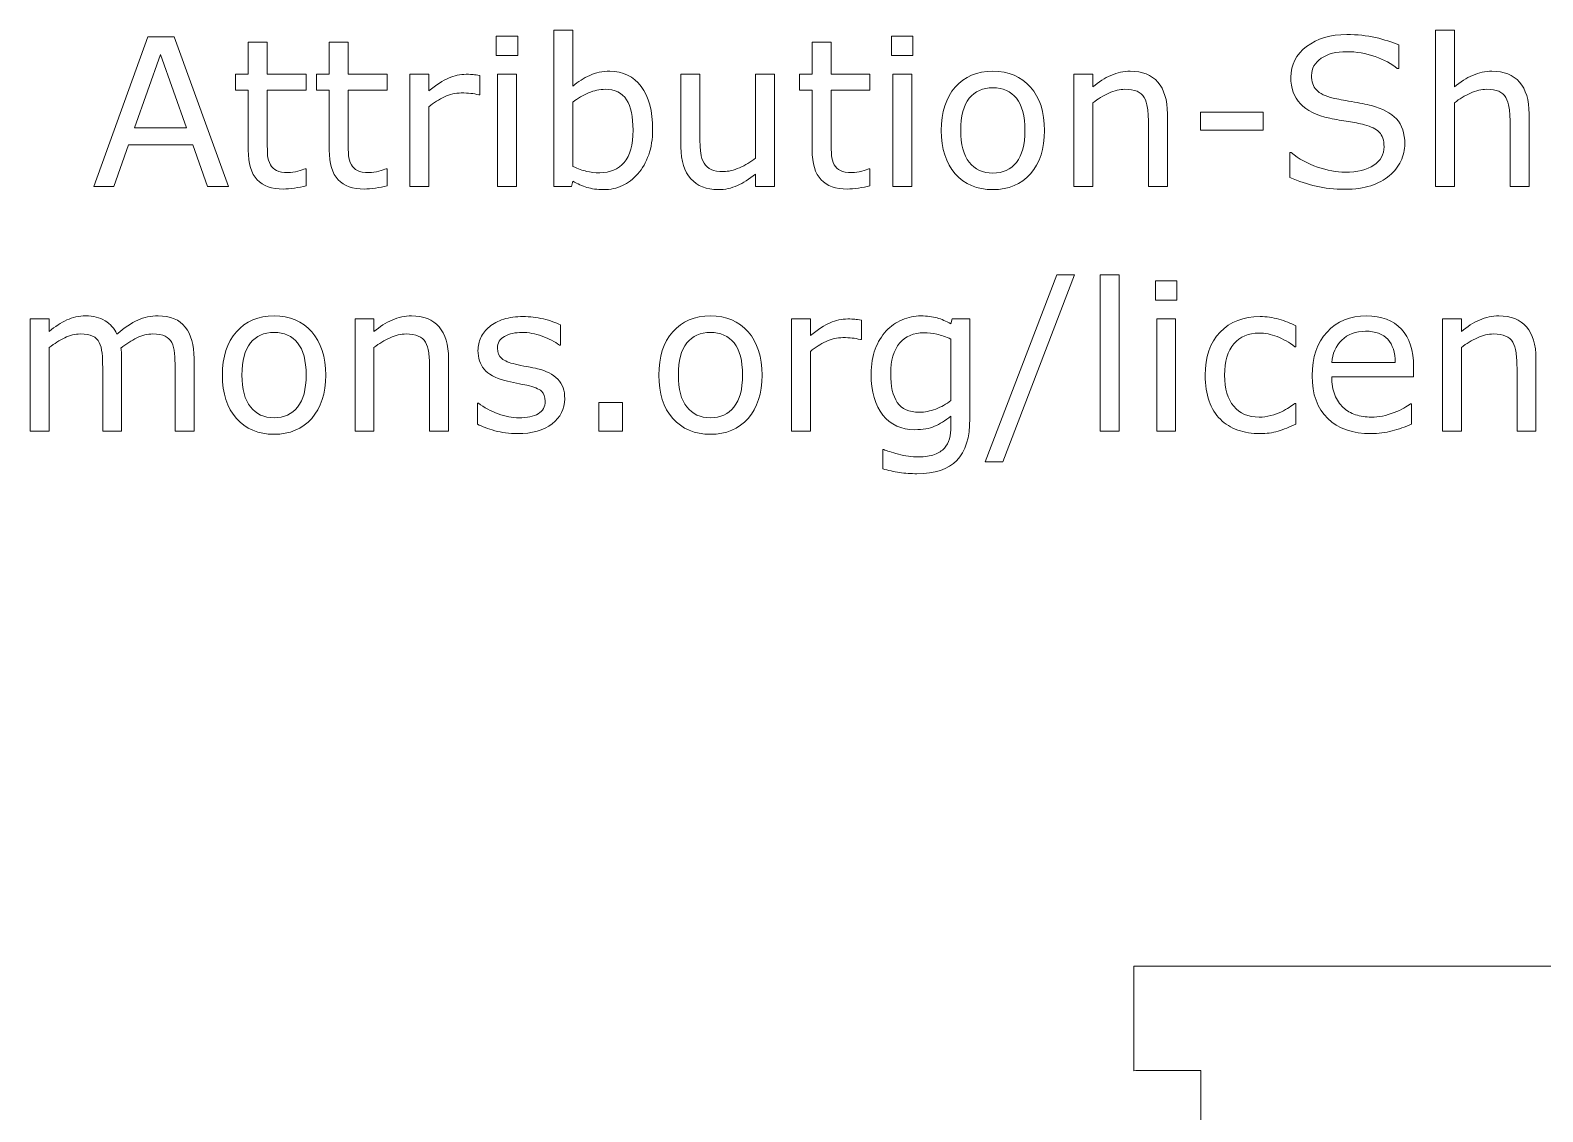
# Model space of a CAD drawing. Header units: inches. Extents: x -28 to 251, y 84 to 250.
# Drawn here: x 42.6 to 97.1, y 184.6 to 223.6 of the extents above; entities that cross this region are included whole.
import ezdxf

# ---------------------------------------------------------------- set-up
doc = ezdxf.new("R2010")
doc.units = ezdxf.units.IN
doc.header["$MEASUREMENT"] = 0
doc.layers.add('LAYER_1_0', color=7, linetype='Continuous')

# ---------------------------------------------------------------- blocks, each defined once
blk = doc.blocks.new('block 43')
at = {"layer": 'LAYER_1_0', "color": 7, "lineweight": 18}
blk.add_open_spline([(82.364, 183.118), (82.364, 183.118), (84.782, 183.118), (84.782, 183.118), (84.782, 183.118), (84.782, 186.051), (84.782, 186.051), (84.782, 186.051), (82.43, 186.051), (82.43, 186.051), (82.43, 186.051), (82.364, 186.043), (82.364, 186.043), (82.364, 186.043), (82.364, 189.81), (82.364, 189.81), (82.364, 189.81), (106.249, 189.81), (106.249, 189.81), (106.249, 189.81), (106.249, 189.755), (106.249, 189.755), (106.249, 189.755), (106.249, 189.776), (106.249, 189.776), (106.249, 189.776), (106.249, 195.283), (106.249, 195.283), (106.249, 195.283), (111.754, 195.283), (111.754, 195.283), (111.754, 195.283), (111.754, 189.776), (111.754, 189.776), (111.754, 189.776), (111.754, 189.755), (111.754, 189.755), (111.754, 189.755), (115.062, 189.755), (115.062, 189.755), (115.062, 189.755), (115.062, 188.605), (115.062, 188.605), (115.062, 187.941), (114.892, 187.285), (114.574, 186.702), (114.574, 186.702), (93.401, 149.547), (93.401, 149.547), (92.705, 148.278), (91.372, 147.488), (89.924, 147.488), (89.924, 147.488), (82.364, 147.488), (82.364, 147.488), (82.364, 147.488), (82.364, 150.931), (82.364, 150.931), (82.364, 150.931), (82.341, 150.931), (82.341, 150.931), (82.341, 150.931), (76.837, 150.931), (76.837, 150.931), (76.837, 150.931), (76.837, 156.437), (76.837, 156.437), (76.837, 156.437), (82.364, 156.437), (82.364, 156.437), (82.364, 156.437), (82.364, 183.118), (82.364, 183.118)], degree=3, knots=[0, 0, 0, 0, 1, 1, 1, 2, 2, 2, 3, 3, 3, 4, 4, 4, 5, 5, 5, 6, 6, 6, 7, 7, 7, 8, 8, 8, 9, 9, 9, 10, 10, 10, 11, 11, 11, 12, 12, 12, 13, 13, 13, 14, 14, 14, 15, 15, 15, 16, 16, 16, 17, 17, 17, 18, 18, 18, 19, 19, 19, 20, 20, 20, 21, 21, 21, 22, 22, 22, 23, 23, 23, 24, 24, 24, 24], dxfattribs=at)
blk = doc.blocks.new('block 42')
at = {"layer": 'LAYER_1_0'}
blk.add_blockref('block 43', (0, 0), dxfattribs=at)
blk = doc.blocks.new('block 80')
at = {"layer": 'LAYER_1_0', "color": 7, "lineweight": 5}
for points in [[(49.71, 217.918), (48.948, 217.918), (48.424, 219.417), (46.101, 219.417), (45.576, 217.918), (44.849, 217.918), (46.803, 223.309), (47.756, 223.309), (49.71, 217.918)], [(60.141, 222.636), (59.37, 222.636), (59.37, 223.342), (60.141, 223.342), (60.141, 222.636)], [(74.398, 222.636), (73.626, 222.636), (73.626, 223.342), (74.398, 223.342), (74.398, 222.636)], [(48.2, 220.034), (47.262, 222.675), (46.32, 220.034), (48.2, 220.034)], [(60.097, 217.918), (59.414, 217.918), (59.414, 221.964), (60.097, 221.964), (60.097, 217.918)], [(74.354, 217.918), (73.67, 217.918), (73.67, 221.964), (74.354, 221.964), (74.354, 217.918)], [(87.026, 219.946), (84.766, 219.946), (84.766, 220.597), (87.026, 220.597), (87.026, 219.946)], [(80.226, 214.732), (77.634, 207.996), (77.007, 207.996), (79.59, 214.732), (80.226, 214.732)], [(81.838, 209.098), (81.154, 209.098), (81.154, 214.732), (81.838, 214.732), (81.838, 209.098)], [(83.915, 213.817), (83.143, 213.817), (83.143, 214.522), (83.915, 214.522), (83.915, 213.817)], [(83.871, 209.098), (83.187, 209.098), (83.187, 213.144), (83.871, 213.144), (83.871, 209.098)], [(63.924, 209.098), (63.064, 209.098), (63.064, 210.134), (63.924, 210.134), (63.924, 209.098)]]:
    blk.add_lwpolyline(points, dxfattribs=at)
for points, knots in [([(52.508, 217.945), (52.381, 217.911), (52.242, 217.884), (52.091, 217.862), (51.94, 217.84), (51.806, 217.829), (51.688, 217.829), (51.275, 217.829), (50.962, 217.941), (50.747, 218.164), (50.532, 218.386), (50.425, 218.743), (50.425, 219.234), (50.425, 219.234), (50.425, 221.39), (50.425, 221.39), (50.425, 221.39), (49.962, 221.39), (49.962, 221.39), (49.962, 221.39), (49.962, 221.964), (49.962, 221.964), (49.962, 221.964), (50.425, 221.964), (50.425, 221.964), (50.425, 221.964), (50.425, 223.121), (50.425, 223.121), (50.425, 223.121), (51.108, 223.121), (51.108, 223.121), (51.108, 223.121), (51.108, 221.964), (51.108, 221.964), (51.108, 221.964), (52.508, 221.964), (52.508, 221.964), (52.508, 221.964), (52.508, 221.39), (52.508, 221.39), (52.508, 221.39), (51.108, 221.39), (51.108, 221.39), (51.108, 221.39), (51.108, 219.541), (51.108, 219.541), (51.108, 219.327), (51.113, 219.161), (51.123, 219.041), (51.132, 218.921), (51.166, 218.809), (51.224, 218.705), (51.277, 218.608), (51.349, 218.537), (51.443, 218.492), (51.535, 218.447), (51.676, 218.425), (51.866, 218.425), (51.977, 218.425), (52.092, 218.441), (52.213, 218.474), (52.333, 218.507), (52.42, 218.535), (52.473, 218.557), (52.473, 218.557), (52.508, 218.557), (52.508, 218.557), (52.508, 218.557), (52.508, 217.945), (52.508, 217.945)], [0, 0, 0, 0, 1, 1, 1, 2, 2, 2, 3, 3, 3, 4, 4, 4, 5, 5, 5, 6, 6, 6, 7, 7, 7, 8, 8, 8, 9, 9, 9, 10, 10, 10, 11, 11, 11, 12, 12, 12, 13, 13, 13, 14, 14, 14, 15, 15, 15, 16, 16, 16, 17, 17, 17, 18, 18, 18, 19, 19, 19, 20, 20, 20, 21, 21, 21, 22, 22, 22, 23, 23, 23, 23]), ([(55.428, 217.945), (55.3, 217.911), (55.16, 217.884), (55.01, 217.862), (54.859, 217.84), (54.725, 217.829), (54.606, 217.829), (54.194, 217.829), (53.881, 217.941), (53.666, 218.164), (53.452, 218.386), (53.344, 218.743), (53.344, 219.234), (53.344, 219.234), (53.344, 221.39), (53.344, 221.39), (53.344, 221.39), (52.881, 221.39), (52.881, 221.39), (52.881, 221.39), (52.881, 221.964), (52.881, 221.964), (52.881, 221.964), (53.344, 221.964), (53.344, 221.964), (53.344, 221.964), (53.344, 223.121), (53.344, 223.121), (53.344, 223.121), (54.028, 223.121), (54.028, 223.121), (54.028, 223.121), (54.028, 221.964), (54.028, 221.964), (54.028, 221.964), (55.428, 221.964), (55.428, 221.964), (55.428, 221.964), (55.428, 221.39), (55.428, 221.39), (55.428, 221.39), (54.028, 221.39), (54.028, 221.39), (54.028, 221.39), (54.028, 219.541), (54.028, 219.541), (54.028, 219.327), (54.033, 219.161), (54.042, 219.041), (54.052, 218.921), (54.086, 218.809), (54.143, 218.705), (54.196, 218.608), (54.269, 218.537), (54.361, 218.492), (54.454, 218.447), (54.595, 218.425), (54.786, 218.425), (54.896, 218.425), (55.012, 218.441), (55.132, 218.474), (55.252, 218.507), (55.339, 218.535), (55.392, 218.557), (55.392, 218.557), (55.428, 218.557), (55.428, 218.557), (55.428, 218.557), (55.428, 217.945), (55.428, 217.945)], [0, 0, 0, 0, 1, 1, 1, 2, 2, 2, 3, 3, 3, 4, 4, 4, 5, 5, 5, 6, 6, 6, 7, 7, 7, 8, 8, 8, 9, 9, 9, 10, 10, 10, 11, 11, 11, 12, 12, 12, 13, 13, 13, 14, 14, 14, 15, 15, 15, 16, 16, 16, 17, 17, 17, 18, 18, 18, 19, 19, 19, 20, 20, 20, 21, 21, 21, 22, 22, 22, 23, 23, 23, 23]), ([(65.008, 219.972), (65.008, 219.634), (64.96, 219.329), (64.865, 219.059), (64.77, 218.789), (64.641, 218.563), (64.479, 218.379), (64.308, 218.189), (64.12, 218.046), (63.915, 217.951), (63.71, 217.856), (63.484, 217.807), (63.238, 217.807), (63.008, 217.807), (62.809, 217.835), (62.637, 217.889), (62.466, 217.943), (62.297, 218.016), (62.131, 218.108), (62.131, 218.108), (62.087, 217.918), (62.087, 217.918), (62.087, 217.918), (61.447, 217.918), (61.447, 217.918), (61.447, 217.918), (61.447, 223.551), (61.447, 223.551), (61.447, 223.551), (62.131, 223.551), (62.131, 223.551), (62.131, 223.551), (62.131, 221.538), (62.131, 221.538), (62.321, 221.696), (62.524, 221.824), (62.738, 221.924), (62.953, 222.024), (63.194, 222.074), (63.462, 222.074), (63.94, 222.074), (64.317, 221.891), (64.593, 221.524), (64.869, 221.157), (65.008, 220.64), (65.008, 219.972)], [0, 0, 0, 0, 1, 1, 1, 2, 2, 2, 3, 3, 3, 4, 4, 4, 5, 5, 5, 6, 6, 6, 7, 7, 7, 8, 8, 8, 9, 9, 9, 10, 10, 10, 11, 11, 11, 12, 12, 12, 13, 13, 13, 14, 14, 14, 15, 15, 15, 15]), ([(72.846, 217.945), (72.717, 217.911), (72.578, 217.884), (72.427, 217.862), (72.277, 217.84), (72.143, 217.829), (72.024, 217.829), (71.612, 217.829), (71.299, 217.941), (71.084, 218.164), (70.869, 218.386), (70.762, 218.743), (70.762, 219.234), (70.762, 219.234), (70.762, 221.39), (70.762, 221.39), (70.762, 221.39), (70.299, 221.39), (70.299, 221.39), (70.299, 221.39), (70.299, 221.964), (70.299, 221.964), (70.299, 221.964), (70.762, 221.964), (70.762, 221.964), (70.762, 221.964), (70.762, 223.121), (70.762, 223.121), (70.762, 223.121), (71.445, 223.121), (71.445, 223.121), (71.445, 223.121), (71.445, 221.964), (71.445, 221.964), (71.445, 221.964), (72.846, 221.964), (72.846, 221.964), (72.846, 221.964), (72.846, 221.39), (72.846, 221.39), (72.846, 221.39), (71.445, 221.39), (71.445, 221.39), (71.445, 221.39), (71.445, 219.541), (71.445, 219.541), (71.445, 219.327), (71.45, 219.161), (71.46, 219.041), (71.47, 218.921), (71.503, 218.809), (71.56, 218.705), (71.614, 218.608), (71.687, 218.537), (71.779, 218.492), (71.872, 218.447), (72.013, 218.425), (72.203, 218.425), (72.314, 218.425), (72.429, 218.441), (72.549, 218.474), (72.67, 218.507), (72.757, 218.535), (72.81, 218.557), (72.81, 218.557), (72.846, 218.557), (72.846, 218.557), (72.846, 218.557), (72.846, 217.945), (72.846, 217.945)], [0, 0, 0, 0, 1, 1, 1, 2, 2, 2, 3, 3, 3, 4, 4, 4, 5, 5, 5, 6, 6, 6, 7, 7, 7, 8, 8, 8, 9, 9, 9, 10, 10, 10, 11, 11, 11, 12, 12, 12, 13, 13, 13, 14, 14, 14, 15, 15, 15, 16, 16, 16, 17, 17, 17, 18, 18, 18, 19, 19, 19, 20, 20, 20, 21, 21, 21, 22, 22, 22, 23, 23, 23, 23]), ([(92.137, 219.453), (92.137, 219.243), (92.088, 219.036), (91.991, 218.831), (91.893, 218.626), (91.756, 218.452), (91.581, 218.31), (91.388, 218.156), (91.164, 218.035), (90.907, 217.949), (90.651, 217.862), (90.342, 217.818), (89.981, 217.818), (89.593, 217.818), (89.246, 217.855), (88.936, 217.927), (88.627, 217.999), (88.312, 218.106), (87.992, 218.248), (87.992, 218.248), (87.992, 219.141), (87.992, 219.141), (87.992, 219.141), (88.043, 219.141), (88.043, 219.141), (88.314, 218.916), (88.627, 218.742), (88.983, 218.62), (89.339, 218.497), (89.673, 218.436), (89.985, 218.436), (90.427, 218.436), (90.772, 218.519), (91.018, 218.686), (91.264, 218.852), (91.387, 219.074), (91.387, 219.351), (91.387, 219.59), (91.329, 219.766), (91.213, 219.879), (91.096, 219.992), (90.918, 220.08), (90.681, 220.143), (90.501, 220.191), (90.305, 220.231), (90.095, 220.262), (89.885, 220.294), (89.662, 220.333), (89.427, 220.382), (88.951, 220.483), (88.599, 220.656), (88.369, 220.9), (88.14, 221.145), (88.025, 221.464), (88.025, 221.857), (88.025, 222.307), (88.215, 222.677), (88.594, 222.965), (88.975, 223.253), (89.456, 223.397), (90.041, 223.397), (90.418, 223.397), (90.765, 223.361), (91.08, 223.289), (91.395, 223.216), (91.674, 223.127), (91.916, 223.02), (91.916, 223.02), (91.916, 222.173), (91.916, 222.173), (91.916, 222.173), (91.866, 222.173), (91.866, 222.173), (91.662, 222.347), (91.394, 222.492), (91.062, 222.607), (90.729, 222.722), (90.389, 222.779), (90.041, 222.779), (89.66, 222.779), (89.353, 222.7), (89.122, 222.541), (88.89, 222.382), (88.774, 222.176), (88.774, 221.926), (88.774, 221.701), (88.832, 221.525), (88.947, 221.398), (89.063, 221.27), (89.266, 221.173), (89.556, 221.105), (89.71, 221.071), (89.929, 221.03), (90.212, 220.982), (90.496, 220.933), (90.736, 220.885), (90.933, 220.834), (91.332, 220.727), (91.632, 220.568), (91.834, 220.353), (92.036, 220.138), (92.137, 219.838), (92.137, 219.453)], [0, 0, 0, 0, 1, 1, 1, 2, 2, 2, 3, 3, 3, 4, 4, 4, 5, 5, 5, 6, 6, 6, 7, 7, 7, 8, 8, 8, 9, 9, 9, 10, 10, 10, 11, 11, 11, 12, 12, 12, 13, 13, 13, 14, 14, 14, 15, 15, 15, 16, 16, 16, 17, 17, 17, 18, 18, 18, 19, 19, 19, 20, 20, 20, 21, 21, 21, 22, 22, 22, 23, 23, 23, 24, 24, 24, 25, 25, 25, 26, 26, 26, 27, 27, 27, 28, 28, 28, 29, 29, 29, 30, 30, 30, 31, 31, 31, 32, 32, 32, 33, 33, 33, 34, 34, 34, 34]), ([(96.617, 217.918), (96.617, 217.918), (95.933, 217.918), (95.933, 217.918), (95.933, 217.918), (95.933, 220.219), (95.933, 220.219), (95.933, 220.404), (95.923, 220.579), (95.901, 220.742), (95.879, 220.905), (95.84, 221.032), (95.782, 221.124), (95.722, 221.225), (95.636, 221.3), (95.523, 221.35), (95.411, 221.399), (95.265, 221.423), (95.085, 221.423), (94.9, 221.423), (94.707, 221.378), (94.506, 221.286), (94.304, 221.195), (94.111, 221.077), (93.927, 220.936), (93.927, 220.936), (93.927, 217.918), (93.927, 217.918), (93.927, 217.918), (93.243, 217.918), (93.243, 217.918), (93.243, 217.918), (93.243, 223.551), (93.243, 223.551), (93.243, 223.551), (93.927, 223.551), (93.927, 223.551), (93.927, 223.551), (93.927, 221.513), (93.927, 221.513), (94.138, 221.689), (94.357, 221.826), (94.583, 221.926), (94.809, 222.024), (95.041, 222.074), (95.279, 222.074), (95.714, 222.074), (96.046, 221.942), (96.274, 221.68), (96.503, 221.416), (96.617, 221.037), (96.617, 220.543), (96.617, 220.543), (96.617, 217.918), (96.617, 217.918)], [0, 0, 0, 0, 1, 1, 1, 2, 2, 2, 3, 3, 3, 4, 4, 4, 5, 5, 5, 6, 6, 6, 7, 7, 7, 8, 8, 8, 9, 9, 9, 10, 10, 10, 11, 11, 11, 12, 12, 12, 13, 13, 13, 14, 14, 14, 15, 15, 15, 16, 16, 16, 17, 17, 17, 18, 18, 18, 18]), ([(79.142, 219.939), (79.142, 219.28), (78.974, 218.76), (78.637, 218.379), (78.299, 217.998), (77.847, 217.807), (77.281, 217.807), (76.71, 217.807), (76.257, 217.998), (75.921, 218.379), (75.584, 218.76), (75.416, 219.28), (75.416, 219.939), (75.416, 220.598), (75.584, 221.118), (75.921, 221.501), (76.257, 221.883), (76.71, 222.074), (77.281, 222.074), (77.847, 222.074), (78.299, 221.883), (78.637, 221.501), (78.974, 221.118), (79.142, 220.598), (79.142, 219.939)], [0, 0, 0, 0, 1, 1, 1, 2, 2, 2, 3, 3, 3, 4, 4, 4, 5, 5, 5, 6, 6, 6, 7, 7, 7, 8, 8, 8, 8]), ([(83.573, 217.918), (83.573, 217.918), (82.889, 217.918), (82.889, 217.918), (82.889, 217.918), (82.889, 220.219), (82.889, 220.219), (82.889, 220.404), (82.878, 220.579), (82.857, 220.742), (82.835, 220.905), (82.796, 221.032), (82.738, 221.124), (82.679, 221.225), (82.592, 221.3), (82.479, 221.35), (82.366, 221.399), (82.22, 221.423), (82.04, 221.423), (81.856, 221.423), (81.663, 221.378), (81.462, 221.286), (81.261, 221.195), (81.068, 221.077), (80.883, 220.936), (80.883, 220.936), (80.883, 217.918), (80.883, 217.918), (80.883, 217.918), (80.199, 217.918), (80.199, 217.918), (80.199, 217.918), (80.199, 221.964), (80.199, 221.964), (80.199, 221.964), (80.883, 221.964), (80.883, 221.964), (80.883, 221.964), (80.883, 221.513), (80.883, 221.513), (81.094, 221.689), (81.313, 221.826), (81.539, 221.926), (81.765, 222.024), (81.997, 222.074), (82.235, 222.074), (82.67, 222.074), (83.002, 221.942), (83.23, 221.68), (83.458, 221.416), (83.573, 221.037), (83.573, 220.543), (83.573, 220.543), (83.573, 217.918), (83.573, 217.918)], [0, 0, 0, 0, 1, 1, 1, 2, 2, 2, 3, 3, 3, 4, 4, 4, 5, 5, 5, 6, 6, 6, 7, 7, 7, 8, 8, 8, 9, 9, 9, 10, 10, 10, 11, 11, 11, 12, 12, 12, 13, 13, 13, 14, 14, 14, 15, 15, 15, 16, 16, 16, 17, 17, 17, 18, 18, 18, 18]), ([(58.777, 221.225), (58.777, 221.225), (58.741, 221.225), (58.741, 221.225), (58.639, 221.248), (58.541, 221.265), (58.446, 221.276), (58.351, 221.286), (58.238, 221.291), (58.108, 221.291), (57.898, 221.291), (57.695, 221.245), (57.5, 221.152), (57.305, 221.059), (57.117, 220.938), (56.936, 220.792), (56.936, 220.792), (56.936, 217.918), (56.936, 217.918), (56.936, 217.918), (56.253, 217.918), (56.253, 217.918), (56.253, 217.918), (56.253, 221.964), (56.253, 221.964), (56.253, 221.964), (56.936, 221.964), (56.936, 221.964), (56.936, 221.964), (56.936, 221.366), (56.936, 221.366), (57.206, 221.583), (57.444, 221.738), (57.651, 221.828), (57.857, 221.919), (58.067, 221.964), (58.282, 221.964), (58.4, 221.964), (58.485, 221.961), (58.538, 221.955), (58.591, 221.948), (58.671, 221.937), (58.777, 221.921), (58.777, 221.921), (58.777, 221.225), (58.777, 221.225)], [0, 0, 0, 0, 1, 1, 1, 2, 2, 2, 3, 3, 3, 4, 4, 4, 5, 5, 5, 6, 6, 6, 7, 7, 7, 8, 8, 8, 9, 9, 9, 10, 10, 10, 11, 11, 11, 12, 12, 12, 13, 13, 13, 14, 14, 14, 15, 15, 15, 15]), ([(69.403, 217.918), (69.403, 217.918), (68.72, 217.918), (68.72, 217.918), (68.72, 217.918), (68.72, 218.369), (68.72, 218.369), (68.491, 218.188), (68.272, 218.049), (68.063, 217.953), (67.854, 217.856), (67.623, 217.807), (67.371, 217.807), (66.948, 217.807), (66.619, 217.938), (66.383, 218.197), (66.148, 218.456), (66.03, 218.837), (66.03, 219.339), (66.03, 219.339), (66.03, 221.964), (66.03, 221.964), (66.03, 221.964), (66.713, 221.964), (66.713, 221.964), (66.713, 221.964), (66.713, 219.663), (66.713, 219.663), (66.713, 219.458), (66.723, 219.283), (66.742, 219.136), (66.761, 218.99), (66.802, 218.866), (66.864, 218.762), (66.929, 218.656), (67.013, 218.578), (67.116, 218.53), (67.219, 218.482), (67.368, 218.458), (67.566, 218.458), (67.741, 218.458), (67.931, 218.504), (68.139, 218.596), (68.346, 218.687), (68.54, 218.804), (68.72, 218.946), (68.72, 218.946), (68.72, 221.964), (68.72, 221.964), (68.72, 221.964), (69.403, 221.964), (69.403, 221.964), (69.403, 221.964), (69.403, 217.918), (69.403, 217.918)], [0, 0, 0, 0, 1, 1, 1, 2, 2, 2, 3, 3, 3, 4, 4, 4, 5, 5, 5, 6, 6, 6, 7, 7, 7, 8, 8, 8, 9, 9, 9, 10, 10, 10, 11, 11, 11, 12, 12, 12, 13, 13, 13, 14, 14, 14, 15, 15, 15, 16, 16, 16, 17, 17, 17, 18, 18, 18, 18]), ([(78.437, 219.939), (78.437, 220.459), (78.335, 220.846), (78.131, 221.099), (77.927, 221.352), (77.644, 221.478), (77.281, 221.478), (76.914, 221.478), (76.629, 221.352), (76.426, 221.099), (76.223, 220.846), (76.122, 220.459), (76.122, 219.939), (76.122, 219.436), (76.224, 219.053), (76.428, 218.793), (76.632, 218.533), (76.916, 218.403), (77.281, 218.403), (77.641, 218.403), (77.924, 218.532), (78.129, 218.79), (78.334, 219.048), (78.437, 219.431), (78.437, 219.939)], [0, 0, 0, 0, 1, 1, 1, 2, 2, 2, 3, 3, 3, 4, 4, 4, 5, 5, 5, 6, 6, 6, 7, 7, 7, 8, 8, 8, 8]), ([(64.302, 219.95), (64.302, 220.433), (64.222, 220.799), (64.064, 221.049), (63.905, 221.299), (63.648, 221.423), (63.294, 221.423), (63.097, 221.423), (62.897, 221.381), (62.694, 221.295), (62.492, 221.209), (62.304, 221.099), (62.131, 220.964), (62.131, 220.964), (62.131, 218.646), (62.131, 218.646), (62.323, 218.559), (62.489, 218.498), (62.627, 218.465), (62.766, 218.431), (62.923, 218.414), (63.099, 218.414), (63.475, 218.414), (63.769, 218.538), (63.983, 218.785), (64.196, 219.032), (64.302, 219.421), (64.302, 219.95)], [0, 0, 0, 0, 1, 1, 1, 2, 2, 2, 3, 3, 3, 4, 4, 4, 5, 5, 5, 6, 6, 6, 7, 7, 7, 8, 8, 8, 9, 9, 9, 9]), ([(48.469, 209.098), (48.469, 209.098), (47.786, 209.098), (47.786, 209.098), (47.786, 209.098), (47.786, 211.399), (47.786, 211.399), (47.786, 211.573), (47.778, 211.741), (47.762, 211.902), (47.747, 212.064), (47.714, 212.193), (47.663, 212.29), (47.607, 212.393), (47.528, 212.472), (47.424, 212.525), (47.32, 212.578), (47.171, 212.604), (46.976, 212.604), (46.785, 212.604), (46.594, 212.556), (46.404, 212.461), (46.213, 212.366), (46.022, 212.245), (45.832, 212.097), (45.839, 212.042), (45.845, 211.978), (45.85, 211.904), (45.855, 211.83), (45.857, 211.758), (45.857, 211.685), (45.857, 211.685), (45.857, 209.098), (45.857, 209.098), (45.857, 209.098), (45.173, 209.098), (45.173, 209.098), (45.173, 209.098), (45.173, 211.399), (45.173, 211.399), (45.173, 211.578), (45.166, 211.747), (45.15, 211.908), (45.134, 212.068), (45.101, 212.197), (45.05, 212.293), (44.995, 212.397), (44.915, 212.474), (44.811, 212.526), (44.707, 212.578), (44.558, 212.604), (44.363, 212.604), (44.177, 212.604), (43.99, 212.558), (43.803, 212.467), (43.616, 212.375), (43.43, 212.258), (43.244, 212.116), (43.244, 212.116), (43.244, 209.098), (43.244, 209.098), (43.244, 209.098), (42.56, 209.098), (42.56, 209.098), (42.56, 209.098), (42.56, 213.144), (42.56, 213.144), (42.56, 213.144), (43.244, 213.144), (43.244, 213.144), (43.244, 213.144), (43.244, 212.696), (43.244, 212.696), (43.457, 212.871), (43.668, 213.008), (43.88, 213.107), (44.091, 213.205), (44.317, 213.254), (44.556, 213.254), (44.831, 213.254), (45.065, 213.196), (45.257, 213.081), (45.449, 212.966), (45.592, 212.806), (45.686, 212.601), (45.962, 212.832), (46.213, 212.999), (46.44, 213.101), (46.667, 213.203), (46.91, 213.254), (47.169, 213.254), (47.613, 213.254), (47.941, 213.12), (48.152, 212.851), (48.364, 212.582), (48.469, 212.206), (48.469, 211.723), (48.469, 211.723), (48.469, 209.098), (48.469, 209.098)], [0, 0, 0, 0, 1, 1, 1, 2, 2, 2, 3, 3, 3, 4, 4, 4, 5, 5, 5, 6, 6, 6, 7, 7, 7, 8, 8, 8, 9, 9, 9, 10, 10, 10, 11, 11, 11, 12, 12, 12, 13, 13, 13, 14, 14, 14, 15, 15, 15, 16, 16, 16, 17, 17, 17, 18, 18, 18, 19, 19, 19, 20, 20, 20, 21, 21, 21, 22, 22, 22, 23, 23, 23, 24, 24, 24, 25, 25, 25, 26, 26, 26, 27, 27, 27, 28, 28, 28, 29, 29, 29, 30, 30, 30, 31, 31, 31, 32, 32, 32, 33, 33, 33, 33]), ([(53.217, 211.12), (53.217, 210.461), (53.048, 209.941), (52.711, 209.56), (52.373, 209.179), (51.922, 208.988), (51.356, 208.988), (50.784, 208.988), (50.331, 209.179), (49.995, 209.56), (49.659, 209.941), (49.491, 210.461), (49.491, 211.12), (49.491, 211.778), (49.659, 212.299), (49.995, 212.681), (50.331, 213.063), (50.784, 213.254), (51.356, 213.254), (51.922, 213.254), (52.373, 213.063), (52.711, 212.681), (53.048, 212.299), (53.217, 211.778), (53.217, 211.12)], [0, 0, 0, 0, 1, 1, 1, 2, 2, 2, 3, 3, 3, 4, 4, 4, 5, 5, 5, 6, 6, 6, 7, 7, 7, 8, 8, 8, 8]), ([(57.647, 209.098), (57.647, 209.098), (56.964, 209.098), (56.964, 209.098), (56.964, 209.098), (56.964, 211.399), (56.964, 211.399), (56.964, 211.585), (56.953, 211.759), (56.931, 211.922), (56.91, 212.085), (56.87, 212.213), (56.813, 212.304), (56.753, 212.405), (56.667, 212.481), (56.554, 212.53), (56.441, 212.579), (56.295, 212.604), (56.115, 212.604), (55.931, 212.604), (55.737, 212.558), (55.536, 212.467), (55.335, 212.375), (55.142, 212.258), (54.957, 212.116), (54.957, 212.116), (54.957, 209.098), (54.957, 209.098), (54.957, 209.098), (54.274, 209.098), (54.274, 209.098), (54.274, 209.098), (54.274, 213.144), (54.274, 213.144), (54.274, 213.144), (54.957, 213.144), (54.957, 213.144), (54.957, 213.144), (54.957, 212.693), (54.957, 212.693), (55.169, 212.869), (55.388, 213.007), (55.614, 213.106), (55.84, 213.205), (56.071, 213.254), (56.31, 213.254), (56.745, 213.254), (57.076, 213.123), (57.305, 212.86), (57.533, 212.597), (57.647, 212.218), (57.647, 211.723), (57.647, 211.723), (57.647, 209.098), (57.647, 209.098)], [0, 0, 0, 0, 1, 1, 1, 2, 2, 2, 3, 3, 3, 4, 4, 4, 5, 5, 5, 6, 6, 6, 7, 7, 7, 8, 8, 8, 9, 9, 9, 10, 10, 10, 11, 11, 11, 12, 12, 12, 13, 13, 13, 14, 14, 14, 15, 15, 15, 16, 16, 16, 17, 17, 17, 18, 18, 18, 18]), ([(61.839, 210.269), (61.839, 209.901), (61.687, 209.599), (61.382, 209.363), (61.078, 209.128), (60.662, 209.01), (60.134, 209.01), (59.836, 209.01), (59.562, 209.046), (59.313, 209.117), (59.064, 209.188), (58.855, 209.266), (58.686, 209.35), (58.686, 209.35), (58.686, 210.112), (58.686, 210.112), (58.686, 210.112), (58.722, 210.112), (58.722, 210.112), (58.936, 209.95), (59.173, 209.822), (59.434, 209.727), (59.695, 209.631), (59.945, 209.583), (60.185, 209.583), (60.482, 209.583), (60.714, 209.631), (60.882, 209.728), (61.05, 209.824), (61.134, 209.975), (61.134, 210.182), (61.134, 210.34), (61.088, 210.461), (60.997, 210.542), (60.906, 210.624), (60.732, 210.694), (60.473, 210.752), (60.378, 210.773), (60.253, 210.799), (60.099, 210.828), (59.944, 210.857), (59.804, 210.888), (59.677, 210.921), (59.326, 211.015), (59.076, 211.153), (58.929, 211.334), (58.782, 211.515), (58.708, 211.738), (58.708, 212.003), (58.708, 212.168), (58.743, 212.325), (58.811, 212.472), (58.88, 212.618), (58.984, 212.749), (59.124, 212.865), (59.259, 212.978), (59.43, 213.067), (59.638, 213.133), (59.846, 213.199), (60.08, 213.232), (60.338, 213.232), (60.578, 213.232), (60.822, 213.203), (61.069, 213.143), (61.315, 213.084), (61.521, 213.012), (61.685, 212.927), (61.685, 212.927), (61.685, 212.196), (61.685, 212.196), (61.685, 212.196), (61.649, 212.196), (61.649, 212.196), (61.476, 212.326), (61.267, 212.436), (61.02, 212.525), (60.773, 212.614), (60.531, 212.659), (60.294, 212.659), (60.048, 212.659), (59.839, 212.611), (59.669, 212.517), (59.499, 212.422), (59.414, 212.281), (59.414, 212.093), (59.414, 211.927), (59.465, 211.802), (59.568, 211.718), (59.669, 211.634), (59.831, 211.566), (60.056, 211.512), (60.181, 211.484), (60.32, 211.455), (60.474, 211.426), (60.629, 211.397), (60.757, 211.371), (60.86, 211.346), (61.173, 211.275), (61.415, 211.151), (61.584, 210.975), (61.754, 210.797), (61.839, 210.562), (61.839, 210.269)], [0, 0, 0, 0, 1, 1, 1, 2, 2, 2, 3, 3, 3, 4, 4, 4, 5, 5, 5, 6, 6, 6, 7, 7, 7, 8, 8, 8, 9, 9, 9, 10, 10, 10, 11, 11, 11, 12, 12, 12, 13, 13, 13, 14, 14, 14, 15, 15, 15, 16, 16, 16, 17, 17, 17, 18, 18, 18, 19, 19, 19, 20, 20, 20, 21, 21, 21, 22, 22, 22, 23, 23, 23, 24, 24, 24, 25, 25, 25, 26, 26, 26, 27, 27, 27, 28, 28, 28, 29, 29, 29, 30, 30, 30, 31, 31, 31, 32, 32, 32, 33, 33, 33, 34, 34, 34, 34]), ([(68.956, 211.12), (68.956, 210.461), (68.787, 209.941), (68.45, 209.56), (68.113, 209.179), (67.661, 208.988), (67.095, 208.988), (66.524, 208.988), (66.07, 209.179), (65.734, 209.56), (65.398, 209.941), (65.23, 210.461), (65.23, 211.12), (65.23, 211.778), (65.398, 212.299), (65.734, 212.681), (66.07, 213.063), (66.524, 213.254), (67.095, 213.254), (67.661, 213.254), (68.113, 213.063), (68.45, 212.681), (68.787, 212.299), (68.956, 211.778), (68.956, 211.12)], [0, 0, 0, 0, 1, 1, 1, 2, 2, 2, 3, 3, 3, 4, 4, 4, 5, 5, 5, 6, 6, 6, 7, 7, 7, 8, 8, 8, 8]), ([(72.538, 212.405), (72.538, 212.405), (72.501, 212.405), (72.501, 212.405), (72.4, 212.429), (72.302, 212.445), (72.206, 212.456), (72.111, 212.467), (71.999, 212.472), (71.868, 212.472), (71.658, 212.472), (71.456, 212.425), (71.261, 212.332), (71.065, 212.239), (70.877, 212.119), (70.696, 211.972), (70.696, 211.972), (70.696, 209.098), (70.696, 209.098), (70.696, 209.098), (70.013, 209.098), (70.013, 209.098), (70.013, 209.098), (70.013, 213.144), (70.013, 213.144), (70.013, 213.144), (70.696, 213.144), (70.696, 213.144), (70.696, 213.144), (70.696, 212.547), (70.696, 212.547), (70.967, 212.764), (71.204, 212.918), (71.411, 213.008), (71.617, 213.099), (71.827, 213.144), (72.042, 213.144), (72.16, 213.144), (72.245, 213.141), (72.298, 213.135), (72.351, 213.129), (72.431, 213.118), (72.538, 213.101), (72.538, 213.101), (72.538, 212.405), (72.538, 212.405)], [0, 0, 0, 0, 1, 1, 1, 2, 2, 2, 3, 3, 3, 4, 4, 4, 5, 5, 5, 6, 6, 6, 7, 7, 7, 8, 8, 8, 9, 9, 9, 10, 10, 10, 11, 11, 11, 12, 12, 12, 13, 13, 13, 14, 14, 14, 15, 15, 15, 15]), ([(76.448, 209.558), (76.448, 208.873), (76.293, 208.369), (75.981, 208.048), (75.668, 207.727), (75.188, 207.566), (74.54, 207.566), (74.325, 207.566), (74.115, 207.581), (73.911, 207.611), (73.706, 207.642), (73.505, 207.685), (73.306, 207.74), (73.306, 207.74), (73.306, 208.437), (73.306, 208.437), (73.306, 208.437), (73.343, 208.437), (73.343, 208.437), (73.454, 208.393), (73.63, 208.337), (73.872, 208.271), (74.114, 208.205), (74.356, 208.172), (74.598, 208.172), (74.83, 208.172), (75.022, 208.2), (75.174, 208.256), (75.327, 208.311), (75.444, 208.388), (75.529, 208.488), (75.614, 208.582), (75.675, 208.695), (75.71, 208.828), (75.747, 208.961), (75.765, 209.109), (75.765, 209.274), (75.765, 209.274), (75.765, 209.643), (75.765, 209.643), (75.56, 209.479), (75.364, 209.356), (75.177, 209.275), (74.99, 209.194), (74.751, 209.153), (74.462, 209.153), (73.98, 209.153), (73.597, 209.328), (73.313, 209.678), (73.029, 210.027), (72.888, 210.52), (72.888, 211.155), (72.888, 211.503), (72.936, 211.803), (73.034, 212.056), (73.132, 212.309), (73.265, 212.527), (73.435, 212.711), (73.591, 212.882), (73.782, 213.016), (74.006, 213.111), (74.23, 213.207), (74.454, 213.254), (74.676, 213.254), (74.91, 213.254), (75.105, 213.231), (75.264, 213.184), (75.422, 213.137), (75.589, 213.065), (75.765, 212.968), (75.765, 212.968), (75.809, 213.144), (75.809, 213.144), (75.809, 213.144), (76.448, 213.144), (76.448, 213.144), (76.448, 213.144), (76.448, 209.558), (76.448, 209.558)], [0, 0, 0, 0, 1, 1, 1, 2, 2, 2, 3, 3, 3, 4, 4, 4, 5, 5, 5, 6, 6, 6, 7, 7, 7, 8, 8, 8, 9, 9, 9, 10, 10, 10, 11, 11, 11, 12, 12, 12, 13, 13, 13, 14, 14, 14, 15, 15, 15, 16, 16, 16, 17, 17, 17, 18, 18, 18, 19, 19, 19, 20, 20, 20, 21, 21, 21, 22, 22, 22, 23, 23, 23, 24, 24, 24, 25, 25, 25, 26, 26, 26, 26]), ([(88.208, 209.354), (87.981, 209.245), (87.766, 209.161), (87.563, 209.1), (87.359, 209.04), (87.143, 209.01), (86.914, 209.01), (86.622, 209.01), (86.355, 209.053), (86.112, 209.139), (85.869, 209.224), (85.66, 209.354), (85.486, 209.527), (85.311, 209.7), (85.174, 209.92), (85.078, 210.185), (84.982, 210.45), (84.934, 210.76), (84.934, 211.114), (84.934, 211.774), (85.115, 212.292), (85.477, 212.669), (85.84, 213.044), (86.319, 213.232), (86.914, 213.232), (87.145, 213.232), (87.372, 213.2), (87.595, 213.135), (87.818, 213.07), (88.023, 212.99), (88.208, 212.897), (88.208, 212.897), (88.208, 212.141), (88.208, 212.141), (88.208, 212.141), (88.171, 212.141), (88.171, 212.141), (87.965, 212.301), (87.751, 212.423), (87.531, 212.509), (87.31, 212.594), (87.095, 212.637), (86.886, 212.637), (86.5, 212.637), (86.196, 212.508), (85.973, 212.25), (85.75, 211.992), (85.639, 211.613), (85.639, 211.114), (85.639, 210.629), (85.748, 210.256), (85.966, 209.996), (86.184, 209.736), (86.49, 209.605), (86.886, 209.605), (87.023, 209.605), (87.163, 209.623), (87.305, 209.659), (87.447, 209.695), (87.574, 209.741), (87.688, 209.798), (87.786, 209.849), (87.879, 209.901), (87.966, 209.957), (88.052, 210.013), (88.121, 210.061), (88.171, 210.101), (88.171, 210.101), (88.208, 210.101), (88.208, 210.101), (88.208, 210.101), (88.208, 209.354), (88.208, 209.354)], [0, 0, 0, 0, 1, 1, 1, 2, 2, 2, 3, 3, 3, 4, 4, 4, 5, 5, 5, 6, 6, 6, 7, 7, 7, 8, 8, 8, 9, 9, 9, 10, 10, 10, 11, 11, 11, 12, 12, 12, 13, 13, 13, 14, 14, 14, 15, 15, 15, 16, 16, 16, 17, 17, 17, 18, 18, 18, 19, 19, 19, 20, 20, 20, 21, 21, 21, 22, 22, 22, 23, 23, 23, 24, 24, 24, 24]), ([(92.454, 211.061), (92.454, 211.061), (89.499, 211.061), (89.499, 211.061), (89.499, 210.812), (89.536, 210.594), (89.61, 210.409), (89.684, 210.224), (89.786, 210.072), (89.915, 209.954), (90.04, 209.837), (90.188, 209.751), (90.359, 209.693), (90.531, 209.634), (90.719, 209.605), (90.925, 209.605), (91.198, 209.605), (91.472, 209.66), (91.749, 209.769), (92.026, 209.878), (92.223, 209.985), (92.34, 210.09), (92.34, 210.09), (92.376, 210.09), (92.376, 210.09), (92.376, 210.09), (92.376, 209.35), (92.376, 209.35), (92.148, 209.253), (91.914, 209.173), (91.676, 209.108), (91.437, 209.043), (91.187, 209.01), (90.924, 209.01), (90.255, 209.01), (89.732, 209.191), (89.356, 209.554), (88.981, 209.917), (88.794, 210.432), (88.794, 211.1), (88.794, 211.761), (88.973, 212.284), (89.333, 212.673), (89.693, 213.061), (90.166, 213.254), (90.753, 213.254), (91.297, 213.254), (91.716, 213.096), (92.011, 212.779), (92.306, 212.462), (92.454, 212.012), (92.454, 211.428), (92.454, 211.428), (92.454, 211.061), (92.454, 211.061)], [0, 0, 0, 0, 1, 1, 1, 2, 2, 2, 3, 3, 3, 4, 4, 4, 5, 5, 5, 6, 6, 6, 7, 7, 7, 8, 8, 8, 9, 9, 9, 10, 10, 10, 11, 11, 11, 12, 12, 12, 13, 13, 13, 14, 14, 14, 15, 15, 15, 16, 16, 16, 17, 17, 17, 18, 18, 18, 18]), ([(96.867, 209.098), (96.867, 209.098), (96.183, 209.098), (96.183, 209.098), (96.183, 209.098), (96.183, 211.399), (96.183, 211.399), (96.183, 211.585), (96.172, 211.759), (96.151, 211.922), (96.129, 212.085), (96.09, 212.213), (96.032, 212.304), (95.972, 212.405), (95.886, 212.481), (95.773, 212.53), (95.66, 212.579), (95.514, 212.604), (95.334, 212.604), (95.15, 212.604), (94.957, 212.558), (94.756, 212.467), (94.554, 212.375), (94.361, 212.258), (94.177, 212.116), (94.177, 212.116), (94.177, 209.098), (94.177, 209.098), (94.177, 209.098), (93.493, 209.098), (93.493, 209.098), (93.493, 209.098), (93.493, 213.144), (93.493, 213.144), (93.493, 213.144), (94.177, 213.144), (94.177, 213.144), (94.177, 213.144), (94.177, 212.693), (94.177, 212.693), (94.388, 212.869), (94.607, 213.007), (94.833, 213.106), (95.059, 213.205), (95.291, 213.254), (95.529, 213.254), (95.964, 213.254), (96.296, 213.123), (96.524, 212.86), (96.752, 212.597), (96.867, 212.218), (96.867, 211.723), (96.867, 211.723), (96.867, 209.098), (96.867, 209.098)], [0, 0, 0, 0, 1, 1, 1, 2, 2, 2, 3, 3, 3, 4, 4, 4, 5, 5, 5, 6, 6, 6, 7, 7, 7, 8, 8, 8, 9, 9, 9, 10, 10, 10, 11, 11, 11, 12, 12, 12, 13, 13, 13, 14, 14, 14, 15, 15, 15, 16, 16, 16, 17, 17, 17, 18, 18, 18, 18]), ([(52.511, 211.12), (52.511, 211.64), (52.409, 212.027), (52.205, 212.279), (52.001, 212.533), (51.718, 212.659), (51.356, 212.659), (50.988, 212.659), (50.703, 212.533), (50.501, 212.279), (50.297, 212.027), (50.196, 211.64), (50.196, 211.12), (50.196, 210.616), (50.298, 210.234), (50.502, 209.974), (50.706, 209.713), (50.991, 209.583), (51.356, 209.583), (51.715, 209.583), (51.999, 209.712), (52.204, 209.97), (52.409, 210.228), (52.511, 210.611), (52.511, 211.12)], [0, 0, 0, 0, 1, 1, 1, 2, 2, 2, 3, 3, 3, 4, 4, 4, 5, 5, 5, 6, 6, 6, 7, 7, 7, 8, 8, 8, 8]), ([(68.25, 211.12), (68.25, 211.64), (68.148, 212.027), (67.945, 212.279), (67.741, 212.533), (67.457, 212.659), (67.095, 212.659), (66.728, 212.659), (66.442, 212.533), (66.24, 212.279), (66.037, 212.027), (65.935, 211.64), (65.935, 211.12), (65.935, 210.616), (66.037, 210.234), (66.241, 209.974), (66.445, 209.713), (66.73, 209.583), (67.095, 209.583), (67.455, 209.583), (67.737, 209.712), (67.942, 209.97), (68.148, 210.228), (68.25, 210.611), (68.25, 211.12)], [0, 0, 0, 0, 1, 1, 1, 2, 2, 2, 3, 3, 3, 4, 4, 4, 5, 5, 5, 6, 6, 6, 7, 7, 7, 8, 8, 8, 8]), ([(75.765, 210.204), (75.765, 210.204), (75.765, 212.419), (75.765, 212.419), (75.584, 212.501), (75.416, 212.56), (75.261, 212.596), (75.105, 212.631), (74.95, 212.648), (74.797, 212.648), (74.423, 212.648), (74.129, 212.522), (73.915, 212.27), (73.701, 212.018), (73.593, 211.652), (73.593, 211.171), (73.593, 210.715), (73.673, 210.37), (73.831, 210.134), (73.991, 209.9), (74.255, 209.782), (74.623, 209.782), (74.821, 209.782), (75.019, 209.82), (75.218, 209.897), (75.416, 209.973), (75.599, 210.075), (75.765, 210.204)], [0, 0, 0, 0, 1, 1, 1, 2, 2, 2, 3, 3, 3, 4, 4, 4, 5, 5, 5, 6, 6, 6, 7, 7, 7, 8, 8, 8, 9, 9, 9, 9]), ([(91.792, 211.579), (91.789, 211.937), (91.701, 212.214), (91.525, 212.41), (91.349, 212.605), (91.082, 212.703), (90.724, 212.703), (90.364, 212.703), (90.077, 212.596), (89.862, 212.381), (89.649, 212.165), (89.527, 211.898), (89.499, 211.579), (89.499, 211.579), (91.792, 211.579), (91.792, 211.579)], [0, 0, 0, 0, 1, 1, 1, 2, 2, 2, 3, 3, 3, 4, 4, 4, 5, 5, 5, 5])]:
    blk.add_open_spline(points, degree=3, knots=knots, dxfattribs=at)

msp = doc.modelspace()

# ---------------------------------------------------------------- block references
at = {"layer": 'LAYER_1_0'}
for name in ['block 80', 'block 42']:
    msp.add_blockref(name, (0, 0), dxfattribs=at)

doc.saveas('drawing.dxf')
